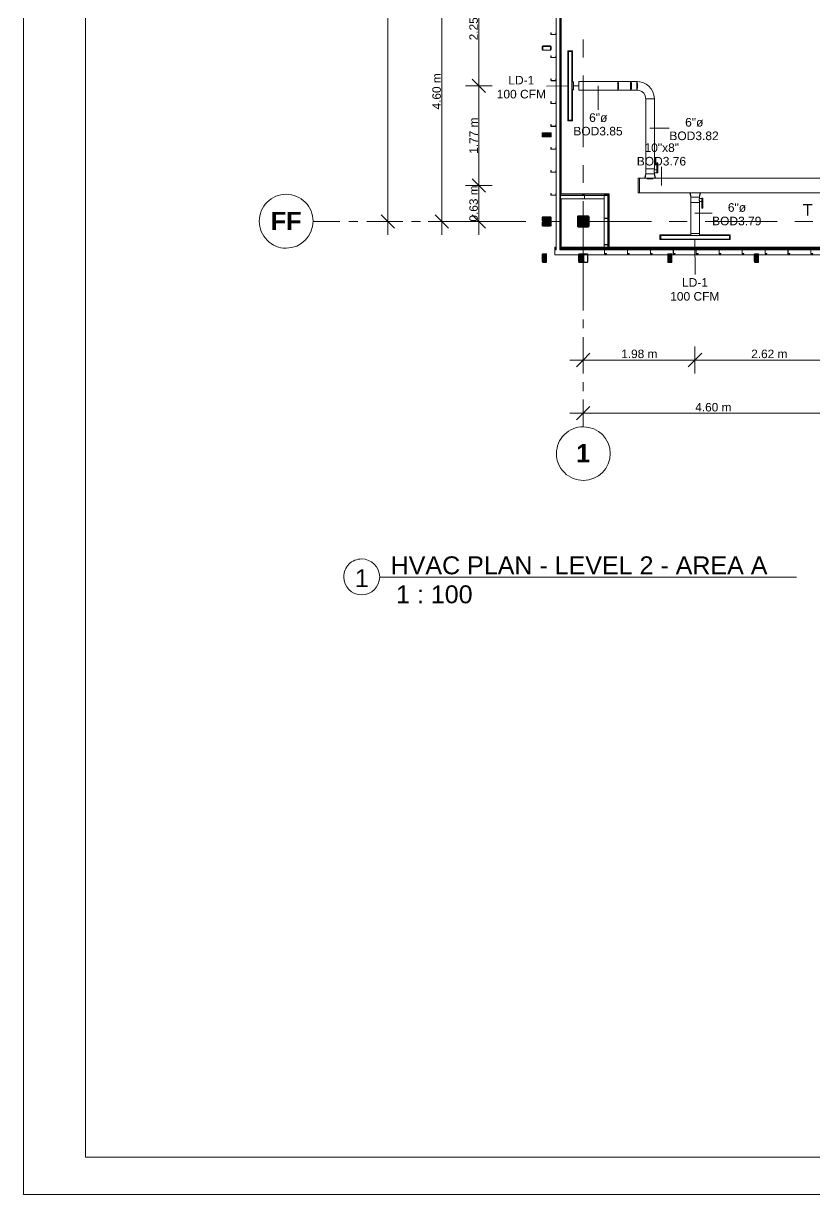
# Model space of a CAD drawing. Header units: metres. Extents: x -2 to 207, y -8 to 52.
# Drawn here: x -2.09 to 11.91, y -7.84 to 12.88 of the extents above; entities that cross this region are included whole.
import ezdxf

# ---------------------------------------------------------------- set-up
doc = ezdxf.new("R2010")
doc.units = ezdxf.units.M
for name, color, linetype, lineweight in [('HVAC - Ductos', 5, 'Continuous', 0), ('PDF_Text', 7, 'Continuous', 0), ('pie de plano', 7, 'Continuous', 0)]:
    doc.layers.add(name, color=color, linetype=linetype, lineweight=lineweight)
doc.layers.add('PDF_Geometry', color=7, linetype='Continuous', lineweight=0, true_color=0xaaaaaa)
doc.layers.add('PDF_Solid Fills', color=7, linetype='Continuous', lineweight=0, true_color=0xffffff)
doc.styles.add('PDF Helvetica', font='')
doc.styles.add('PDF Helvetica Bold', font='')
doc.styles.get('PDF Helvetica').set_extended_font_data('Helvetica')
doc.styles.get('PDF Helvetica Bold').set_extended_font_data('Helvetica', bold=True)

msp = doc.modelspace()

# ---------------------------------------------------------------- hatches: boundary and pattern name
at = {"layer": 'PDF_Solid Fills', "lineweight": 0, "transparency": 33554559}
h = msp.add_hatch(color=256, dxfattribs=at)
h.paths.add_polyline_path([(7.403, 34.429), (7.417, 34.429), (7.417, 46.717), (7.403, 46.717)])
h.paths.add_polyline_path([(7.403, 22.736), (7.417, 22.736), (7.417, 32.898), (7.403, 32.898)])
h.paths.add_polyline_path([(7.403, 21.233), (7.417, 21.233), (7.417, 22.722), (7.403, 22.722)])
h.paths.add_polyline_path([(7.417, 21.215), (7.403, 21.215), (7.403, 8.922), (7.417, 8.922)])
h.paths.add_polyline_path([(7.403, 32.912), (7.417, 32.912), (7.417, 34.41), (7.403, 34.41)])
h = msp.add_hatch(color=256, dxfattribs=at)
h.paths.add_polyline_path([(7.106, 12.409), (7.234, 12.405), (7.234, 12.409)])
h.paths.add_polyline_path([(7.092, 12.418), (7.096, 12.418), (7.096, 12.409), (7.106, 12.414), (7.101, 12.414), (7.101, 12.473), (7.238, 12.473), (7.234, 12.414), (7.243, 12.409), (7.243, 12.414), (7.248, 12.477), (7.248, 12.478), (7.243, 12.482), (7.096, 12.482), (7.092, 12.473)])
for points in [[(7.092, 10.883), (7.096, 10.883), (7.096, 10.874), (7.243, 10.879), (7.248, 10.942), (7.248, 10.943), (7.243, 10.948), (7.096, 10.948), (7.092, 10.943)], [(7.096, 9.458), (7.092, 9.454), (7.092, 9.394), (7.096, 9.394), (7.096, 9.385), (7.097, 9.385), (7.243, 9.39), (7.248, 9.457), (7.248, 9.458)], [(7.106, 9.298), (7.233, 9.294), (7.234, 9.294), (7.234, 9.298), (7.243, 9.303), (7.248, 9.366), (7.248, 9.367), (7.243, 9.371), (7.096, 9.371), (7.092, 9.362), (7.092, 9.307), (7.096, 9.307), (7.096, 9.298)], [(7.72, 9.472), (7.715, 9.458), (7.715, 9.298), (7.72, 9.298), (7.72, 9.289), (7.724, 9.289), (7.729, 9.284), (7.738, 9.28), (7.892, 9.275), (7.894, 9.275), (7.894, 9.28), (7.907, 9.284), (7.917, 9.294), (7.921, 9.463), (7.917, 9.463), (7.917, 9.472), (7.912, 9.477), (7.724, 9.477)], [(7.165, 8.661), (7.17, 8.803), (7.17, 8.803), (7.096, 8.803), (7.092, 8.799), (7.092, 8.666), (7.096, 8.666), (7.096, 8.657), (7.106, 8.657), (7.156, 8.652), (7.156, 8.657)], [(7.807, 8.661), (7.811, 8.803), (7.811, 8.803), (7.738, 8.803), (7.733, 8.799), (7.733, 8.666), (7.738, 8.666), (7.738, 8.657), (7.747, 8.657), (7.802, 8.652), (7.802, 8.657)], [(7.889, 8.657), (7.898, 8.657), (7.898, 8.803), (7.829, 8.803), (7.825, 8.799), (7.825, 8.666), (7.829, 8.67), (7.834, 8.799), (7.894, 8.799), (7.894, 8.661), (7.834, 8.666), (7.829, 8.666), (7.829, 8.657), (7.834, 8.657), (7.889, 8.652)], [(9.387, 8.657), (9.387, 8.803), (9.314, 8.803), (9.314, 8.657), (9.323, 8.657), (9.378, 8.652), (9.378, 8.657)], [(10.918, 8.661), (10.922, 8.803), (10.922, 8.803), (10.849, 8.803), (10.844, 8.799), (10.844, 8.666), (10.849, 8.666), (10.849, 8.657), (10.858, 8.657), (10.908, 8.652), (10.908, 8.657)]]:
    msp.add_hatch(color=256, dxfattribs=at).paths.add_polyline_path(points)
h = msp.add_hatch(color=256, dxfattribs=at)
h.paths.add_polyline_path([(7.339, 8.909), (7.339, 8.922), (7.316, 8.922), (7.316, 8.909)])
h.paths.add_polyline_path([(7.403, 8.922), (7.403, 8.909), (12.324, 8.909), (12.324, 8.922)])
h = msp.add_hatch(color=256, dxfattribs=at)
h.paths.add_polyline_path([(7.339, 8.89), (7.339, 8.909), (7.316, 8.909), (7.316, 8.89)])
h.paths.add_polyline_path([(7.403, 8.909), (7.403, 8.89), (12.324, 8.89), (12.324, 8.909)])
h = msp.add_hatch(color=256, dxfattribs=at)
h.paths.add_polyline_path([(7.339, 8.877), (7.339, 8.89), (7.316, 8.89), (7.316, 8.877)])
h.paths.add_polyline_path([(12.255, 8.877), (12.324, 8.877), (12.324, 8.89), (12.255, 8.89)])
h.paths.add_polyline_path([(12.251, 8.877), (12.251, 8.89), (11.444, 8.89), (11.444, 8.877)])
h.paths.add_polyline_path([(11.44, 8.877), (11.44, 8.89), (9.415, 8.89), (9.415, 8.877)])
h.paths.add_polyline_path([(9.41, 8.877), (9.41, 8.89), (7.403, 8.89), (7.403, 8.877)])

# ---------------------------------------------------------------- linework, layer by layer
at = {"lineweight": 0}
msp.add_lwpolyline([(3.895, 2.768, 0.407137), (4.216, 3.089, 0.41011), (3.895, 3.405, 0.418466), (3.579, 3.089)], format="xyb", dxfattribs=at)
msp.add_lwpolyline([(4.212, 3.084), (11.593, 3.084)], dxfattribs=at)
msp.add_open_spline([(3.895, 2.768), (3.721, 2.768), (3.579, 2.915), (3.579, 3.089)], degree=3, dxfattribs=at)
at = {"layer": 'HVAC - Ductos', "color": 252, "lineweight": 0, "true_color": 0x939598}
for points in [[(4.361, 9.138), (4.361, 46.401)], [(5.314, 9.138), (5.314, 13.976), (5.314, 23.172), (5.314, 32.372), (5.314, 41.567), (5.314, 46.401)], [(5.969, 9.138), (5.969, 10.013), (5.969, 11.777), (5.969, 14.026), (5.969, 15.46), (5.969, 17.275), (5.731, 17.275)], [(5.85, 11.896), (5.969, 11.777), (6.088, 11.658)], [(6.208, 11.777), (5.969, 11.777), (5.731, 11.777)], [(6.208, 10.013), (5.969, 10.013), (5.731, 10.013)], [(5.85, 10.132), (5.969, 10.013), (6.088, 9.894)], [(4.123, 9.376), (4.361, 9.376), (4.599, 9.376)], [(4.242, 9.495), (4.361, 9.376), (4.48, 9.257)], [(5.076, 9.376), (5.314, 9.376), (5.552, 9.376)], [(5.195, 9.495), (5.314, 9.376), (5.433, 9.257)], [(5.731, 9.376), (5.969, 9.376), (6.208, 9.376)], [(5.85, 9.495), (5.969, 9.376), (6.088, 9.257)], [(7.816, 7.163), (7.816, 6.925), (7.816, 6.687)], [(9.795, 7.163), (9.795, 6.925), (9.795, 6.687)], [(7.582, 6.925), (9.795, 6.925), (12.416, 6.925), (13.685, 6.925), (15.957, 6.925), (18.152, 6.925), (20.338, 6.925), (22.931, 6.925), (25.13, 6.925), (27.283, 6.925), (29.414, 6.925), (32.053, 6.925), (34.261, 6.925), (36.497, 6.925), (38.751, 6.925), (40.818, 6.925), (43.058, 6.925), (45.647, 6.925), (47.809, 6.925), (50.393, 6.925), (52.638, 6.925), (54.833, 6.925), (57.234, 6.925), (58.636, 6.925)], [(7.935, 7.044), (7.816, 6.925), (7.697, 6.806)], [(9.914, 7.044), (9.795, 6.925), (9.676, 6.806)], [(7.816, 6.224), (7.816, 5.986), (7.816, 5.747)], [(7.935, 6.105), (7.816, 5.986), (7.697, 5.866)], [(7.582, 5.986), (12.416, 5.986), (21.611, 5.986), (30.811, 5.986), (40.007, 5.986), (49.202, 5.986), (58.636, 5.986)]]:
    msp.add_lwpolyline(points, dxfattribs=at)
at = {"layer": 'HVAC - Ductos', "lineweight": 0}
for points in [[(7.545, 12.395), (7.545, 12.382), (7.628, 12.382), (7.628, 12.395)], [(7.614, 12.382), (7.614, 11.172), (7.555, 11.172), (7.555, 12.382), (7.614, 12.382), (7.619, 12.382), (7.619, 11.172), (7.614, 11.172)], [(7.646, 11.777), (7.646, 11.795), (7.646, 11.813), (7.646, 11.827), (7.646, 11.841), (7.646, 11.85), (7.646, 11.841), (7.646, 11.827), (7.646, 11.813), (7.646, 11.795), (7.646, 11.777), (7.646, 11.758), (7.646, 11.74), (7.646, 11.722), (7.646, 11.713), (7.646, 11.703), (7.646, 11.713), (7.646, 11.722), (7.646, 11.74), (7.646, 11.758)], [(7.738, 11.855), (7.738, 11.85), (7.738, 11.841), (7.738, 11.832), (7.738, 11.813), (7.738, 11.795), (7.738, 11.777), (7.738, 11.758), (7.738, 11.74), (7.738, 11.722), (7.738, 11.713), (7.738, 11.703), (7.738, 11.699), (7.742, 11.703), (7.742, 11.713), (7.742, 11.722), (7.742, 11.74), (7.742, 11.758), (7.742, 11.777), (7.742, 11.795), (7.742, 11.813), (7.742, 11.832), (7.742, 11.841), (7.742, 11.85)], [(8.434, 11.855), (8.434, 11.85), (8.434, 11.841), (8.434, 11.832), (8.434, 11.813), (8.434, 11.795), (8.434, 11.777), (8.434, 11.758), (8.434, 11.74), (8.434, 11.722), (8.434, 11.713), (8.434, 11.703), (8.434, 11.699), (8.659, 11.699), (8.659, 11.703), (8.659, 11.713), (8.659, 11.722), (8.659, 11.74), (8.659, 11.758), (8.659, 11.777), (8.659, 11.795), (8.659, 11.813), (8.659, 11.832), (8.659, 11.841), (8.659, 11.85), (8.659, 11.855), (8.434, 11.855), (8.434, 11.85), (8.434, 11.841), (8.434, 11.85)], [(8.434, 11.713), (8.434, 11.703), (8.434, 11.699), (8.434, 11.703), (8.434, 11.713), (8.439, 11.722), (8.439, 11.74), (8.439, 11.758), (8.439, 11.777), (8.439, 11.795), (8.439, 11.813), (8.439, 11.832), (8.434, 11.841), (8.434, 11.85), (8.434, 11.855), (8.434, 11.85), (8.434, 11.841), (8.439, 11.832), (8.439, 11.813), (8.439, 11.795), (8.439, 11.777), (8.439, 11.758), (8.439, 11.74), (8.439, 11.722), (8.434, 11.713), (8.434, 11.703), (8.434, 11.699), (8.434, 11.703)], [(8.659, 11.855), (8.659, 11.85), (8.659, 11.841), (8.659, 11.832), (8.659, 11.813), (8.659, 11.795), (8.659, 11.777), (8.659, 11.758), (8.659, 11.74), (8.659, 11.722), (8.659, 11.713), (8.659, 11.703), (8.659, 11.699), (8.663, 11.699), (8.769, 11.699), (8.773, 11.703), (8.773, 11.713), (8.773, 11.722), (8.778, 11.74), (8.778, 11.758), (8.778, 11.777), (8.778, 11.795), (8.778, 11.813), (8.773, 11.832), (8.773, 11.841), (8.773, 11.85), (8.769, 11.855), (8.663, 11.855)], [(8.778, 11.777), (8.778, 11.758), (8.778, 11.74), (8.773, 11.722), (8.773, 11.713), (8.773, 11.703), (8.769, 11.699), (8.815, 11.694), (8.856, 11.676), (8.888, 11.649), (8.911, 11.607), (8.92, 11.566), (8.925, 11.548), (8.925, 10.311), (8.934, 10.311), (8.943, 10.311), (8.961, 10.311), (8.979, 10.311), (8.998, 10.311), (9.021, 10.311), (9.039, 10.311), (9.053, 10.311), (9.067, 10.311), (9.071, 10.311), (9.076, 10.311), (9.076, 11.548), (9.067, 11.612), (9.048, 11.671), (9.021, 11.722), (8.979, 11.772), (8.929, 11.809), (8.874, 11.836), (8.815, 11.85), (8.769, 11.855), (8.773, 11.85), (8.773, 11.841), (8.773, 11.832), (8.778, 11.813), (8.778, 11.795)], [(7.545, 11.158), (7.628, 11.158), (7.628, 11.172), (7.545, 11.172)], [(9.121, 10.416), (9.14, 10.416), (9.14, 10.237), (9.121, 10.237)], [(9.076, 10.288), (9.076, 10.311), (9.071, 10.311), (9.067, 10.311), (9.053, 10.311), (9.039, 10.311), (9.021, 10.311), (8.998, 10.311), (8.979, 10.311), (8.961, 10.311), (8.943, 10.311), (8.934, 10.311), (8.925, 10.311), (8.925, 10.219), (8.929, 10.219), (8.934, 10.219), (8.943, 10.219), (8.961, 10.219), (8.979, 10.219), (8.998, 10.219), (9.021, 10.219), (9.039, 10.219), (9.053, 10.219), (9.067, 10.219), (9.071, 10.219), (9.076, 10.219), (9.076, 10.237), (9.121, 10.237), (9.121, 10.242), (9.121, 10.247), (9.121, 10.251), (9.121, 10.256), (9.121, 10.265), (9.121, 10.269), (9.121, 10.279), (9.121, 10.283), (9.121, 10.288)], [(8.975, 10.219), (8.97, 10.219), (8.966, 10.219), (8.97, 10.219)], [(9.03, 10.219), (9.025, 10.219)], [(8.787, 9.885), (8.787, 10.141), (8.815, 10.141), (8.815, 9.885)], [(9.768, 9.807), (9.772, 9.807)], [(9.823, 9.807), (9.827, 9.807)], [(9.836, 9.807), (9.85, 9.807)], [(9.919, 9.788), (9.937, 9.788), (9.937, 9.61), (9.919, 9.61)], [(9.176, 9.055), (9.19, 9.055), (9.19, 9.138), (9.176, 9.138)], [(9.19, 9.129), (10.404, 9.129), (9.19, 9.129), (10.404, 9.129), (10.404, 9.064), (9.19, 9.064)], [(9.722, 9.129), (9.726, 9.129), (9.731, 9.129), (9.745, 9.129), (9.758, 9.129), (9.777, 9.129), (9.795, 9.129), (9.818, 9.129), (9.836, 9.129), (9.85, 9.129), (9.864, 9.129), (9.868, 9.129), (9.873, 9.129), (9.873, 9.161), (9.864, 9.161), (9.85, 9.161), (9.836, 9.161), (9.818, 9.161), (9.795, 9.161), (9.777, 9.161), (9.758, 9.161), (9.745, 9.161), (9.731, 9.161), (9.722, 9.161)], [(10.418, 9.055), (10.418, 9.138), (10.404, 9.138), (10.404, 9.055)]]:
    msp.add_lwpolyline(points, close=True, dxfattribs=at)
for points in [[(7.573, 12.382), (7.568, 12.382), (7.564, 12.382), (7.545, 12.382), (7.55, 12.382), (7.55, 11.172), (7.545, 11.172), (7.564, 11.172), (7.568, 11.172), (7.573, 11.172)], [(7.545, 12.382), (7.545, 11.172)], [(7.559, 12.382), (7.564, 12.382), (7.568, 12.382)], [(7.596, 12.382), (7.605, 12.382), (7.623, 12.382), (7.628, 12.382), (7.628, 11.85)], [(7.6, 12.382), (7.605, 12.382), (7.61, 12.382)], [(7.623, 11.85), (7.623, 12.382)], [(7.646, 11.85), (7.619, 11.85), (7.619, 11.841), (7.619, 11.827), (7.619, 11.813), (7.619, 11.795), (7.619, 11.777), (7.619, 11.758), (7.619, 11.74), (7.619, 11.722), (7.619, 11.713), (7.619, 11.703), (7.646, 11.703)], [(7.738, 11.699), (8.434, 11.699), (8.434, 11.703), (8.434, 11.713), (8.434, 11.722), (8.434, 11.74), (8.434, 11.758), (8.434, 11.777), (8.434, 11.795), (8.434, 11.813), (8.434, 11.832), (8.434, 11.841), (8.434, 11.85), (8.434, 11.855), (7.738, 11.855)], [(8.434, 11.855), (8.43, 11.85), (8.43, 11.841), (8.43, 11.832), (8.43, 11.813), (8.43, 11.795), (8.43, 11.777), (8.43, 11.758), (8.43, 11.74), (8.43, 11.722), (8.43, 11.713), (8.43, 11.703), (8.434, 11.699)], [(8.434, 11.841), (8.434, 11.832), (8.434, 11.813), (8.434, 11.795), (8.434, 11.777), (8.434, 11.758), (8.434, 11.74), (8.434, 11.722), (8.434, 11.713)], [(8.659, 11.855), (8.659, 11.85), (8.654, 11.841), (8.654, 11.832), (8.654, 11.813), (8.654, 11.795), (8.654, 11.777), (8.654, 11.758), (8.654, 11.74), (8.654, 11.722), (8.654, 11.713), (8.659, 11.703), (8.659, 11.699)], [(8.663, 11.855), (8.663, 11.85), (8.663, 11.841), (8.659, 11.832), (8.659, 11.813), (8.659, 11.795), (8.659, 11.777)], [(8.769, 11.855), (8.769, 11.85), (8.769, 11.841), (8.769, 11.832), (8.764, 11.813), (8.764, 11.795), (8.764, 11.777), (8.764, 11.758), (8.764, 11.74), (8.769, 11.722), (8.769, 11.713), (8.769, 11.703), (8.769, 11.699)], [(7.545, 11.777), (7.17, 11.772)], [(7.628, 11.703), (7.628, 11.172), (7.623, 11.172), (7.605, 11.172), (7.596, 11.172)], [(7.623, 11.172), (7.623, 11.703)], [(7.738, 11.777), (7.71, 11.777), (7.678, 11.777), (7.646, 11.777)], [(8.081, 11.777), (8.081, 11.351)], [(8.659, 11.772), (8.659, 11.758), (8.659, 11.74), (8.659, 11.722), (8.663, 11.713), (8.663, 11.703), (8.663, 11.699)], [(8.993, 11.548), (8.998, 11.548), (9.002, 11.548), (8.984, 11.548), (8.966, 11.548), (8.947, 11.548), (8.934, 11.548), (8.929, 11.548), (8.925, 11.548)], [(8.929, 11.548), (8.934, 11.548)], [(8.943, 11.548), (8.947, 11.548)], [(8.957, 11.548), (8.961, 11.548)], [(8.97, 11.548), (8.979, 11.548), (8.984, 11.548)], [(9.076, 11.548), (9.067, 11.548), (9.057, 11.548), (9.044, 11.548), (9.025, 11.548), (9.002, 11.548)], [(9.012, 11.548), (9.021, 11.548)], [(9.03, 11.548), (9.039, 11.548)], [(9.048, 11.548), (9.053, 11.548)], [(9.062, 11.548), (9.067, 11.548)], [(7.568, 11.172), (7.564, 11.172), (7.559, 11.172)], [(7.61, 11.172), (7.605, 11.172), (7.6, 11.172)], [(8.998, 11.03), (9.341, 11.03)], [(8.938, 10.141), (8.947, 10.141), (8.815, 10.141), (8.815, 9.885), (12.237, 9.885), (12.237, 10.141), (12.429, 10.164), (14.363, 10.164), (14.514, 10.315), (14.514, 9.862), (14.363, 9.862), (14.363, 10.164), (14.363, 9.862), (12.429, 9.862), (12.429, 10.164), (12.429, 9.862), (12.237, 9.885), (12.237, 10.141), (9.053, 10.141), (9.062, 10.141)], [(8.911, 10.141), (8.925, 10.219), (8.902, 10.141), (8.906, 10.141), (8.911, 10.141), (8.915, 10.141), (8.925, 10.141)], [(8.906, 10.141), (8.902, 10.141), (8.925, 10.219), (8.929, 10.219), (8.925, 10.219)], [(9.076, 10.237), (9.076, 10.242), (9.071, 10.242), (9.071, 10.251), (9.071, 10.26), (9.071, 10.269), (9.071, 10.279), (9.071, 10.283), (9.076, 10.288)], [(9.094, 10.141), (9.076, 10.219), (9.094, 10.141)], [(9.085, 10.141), (9.076, 10.219)], [(9.204, 10.013), (9.204, 10.343)], [(8.92, 10.141), (8.915, 10.141)], [(8.929, 10.141), (8.943, 10.141), (8.966, 10.141), (8.989, 10.141), (9.012, 10.141), (9.034, 10.141), (9.053, 10.141), (9.071, 10.141), (9.085, 10.141), (9.089, 10.141), (9.094, 10.141), (9.089, 10.141)], [(9.053, 10.132), (9.034, 10.132), (9.012, 10.132), (8.989, 10.132), (8.966, 10.132), (8.943, 10.132)], [(8.984, 10.141), (8.957, 10.141), (8.952, 10.141)], [(9.021, 10.141), (9.016, 10.141)], [(9.048, 10.141), (9.044, 10.141)], [(9.722, 9.885), (9.713, 9.885), (9.708, 9.885), (9.703, 9.885), (9.722, 9.807), (9.703, 9.885)], [(9.722, 9.807), (9.726, 9.807), (9.722, 9.807), (9.713, 9.885)], [(9.882, 9.885), (9.873, 9.807), (9.868, 9.807), (9.864, 9.807), (9.85, 9.807), (9.836, 9.807), (9.818, 9.807), (9.795, 9.807), (9.777, 9.807), (9.758, 9.807), (9.745, 9.807), (9.731, 9.807), (9.726, 9.807), (9.722, 9.807), (9.722, 9.715), (9.722, 9.161), (9.726, 9.161), (9.731, 9.161), (9.745, 9.161), (9.758, 9.161), (9.777, 9.161), (9.795, 9.161), (9.818, 9.161), (9.836, 9.161), (9.85, 9.161), (9.864, 9.161), (9.868, 9.161), (9.873, 9.161), (9.873, 9.715), (9.864, 9.715), (9.85, 9.715), (9.836, 9.715), (9.818, 9.715), (9.795, 9.715), (9.777, 9.715), (9.758, 9.715), (9.745, 9.715), (9.731, 9.715), (9.722, 9.715), (9.731, 9.715), (9.745, 9.715), (9.758, 9.715), (9.777, 9.715), (9.795, 9.715), (9.818, 9.715), (9.836, 9.715), (9.85, 9.715), (9.864, 9.715), (9.873, 9.715), (9.873, 9.733), (9.919, 9.733)], [(9.745, 9.885), (9.726, 9.885)], [(9.868, 9.885), (9.85, 9.885), (9.845, 9.885), (9.841, 9.885), (9.832, 9.885), (9.818, 9.885), (9.813, 9.885), (9.809, 9.885), (9.786, 9.885), (9.781, 9.885), (9.777, 9.885), (9.763, 9.885), (9.754, 9.885), (9.749, 9.885)], [(9.873, 9.733), (9.873, 9.738), (9.873, 9.743), (9.868, 9.747), (9.868, 9.756), (9.868, 9.765), (9.868, 9.775), (9.873, 9.779), (9.873, 9.784)], [(9.891, 9.885), (9.887, 9.885), (9.882, 9.885), (9.873, 9.885)], [(9.891, 9.885), (9.873, 9.807), (9.891, 9.885)], [(9.919, 9.738), (9.919, 9.743), (9.919, 9.747), (9.919, 9.756), (9.919, 9.761), (9.919, 9.765), (9.919, 9.775), (9.919, 9.779), (9.919, 9.784), (9.873, 9.784), (9.873, 9.807)], [(9.795, 9.523), (10.097, 9.523)], [(9.19, 9.11), (9.19, 9.115), (9.19, 9.119), (9.19, 9.138), (9.19, 9.133), (9.722, 9.133)], [(9.722, 9.138), (9.19, 9.138)], [(9.19, 9.115), (9.19, 9.119), (9.19, 9.124)], [(10.404, 9.11), (10.404, 9.115), (10.404, 9.119), (10.404, 9.138), (10.404, 9.133), (9.873, 9.133)], [(10.404, 9.138), (9.873, 9.138)], [(10.404, 9.124), (10.404, 9.119), (10.404, 9.115)], [(10.404, 9.074), (10.404, 9.078), (10.404, 9.083), (10.404, 9.078), (10.404, 9.06), (10.404, 9.055), (9.19, 9.055), (9.19, 9.06), (9.19, 9.078), (9.19, 9.083), (9.19, 9.078), (9.19, 9.074)], [(9.19, 9.06), (10.404, 9.06)], [(9.795, 9.055), (9.8, 8.437)]]:
    msp.add_lwpolyline(points, dxfattribs=at)
msp.add_lwpolyline([(8.663, 11.699, 0.117786), (8.663, 11.855, -0.117786)], format="xyb", close=True, dxfattribs=at)
at = {"layer": 'PDF_Geometry', "lineweight": 0}
for points in [[(7.339, 46.717), (7.339, 8.922), (7.316, 8.922), (7.316, 8.785), (12.324, 8.785), (12.324, 8.922), (7.417, 8.922), (7.417, 21.215)], [(9.41, 8.877), (9.007, 8.877), (8.599, 8.877), (8.196, 8.877), (7.403, 8.877), (7.403, 8.89), (7.403, 8.909), (7.403, 8.922), (7.403, 21.215), (7.403, 21.22), (7.403, 21.233), (7.403, 22.722), (7.403, 22.736), (7.403, 32.898), (7.403, 32.912), (7.403, 34.41), (7.403, 34.429), (7.403, 46.717)], [(7.403, 8.922), (7.417, 8.922), (7.417, 21.215)], [(7.417, 10.013), (7.417, 13.875), (7.417, 9.857), (7.417, 13.875)], [(7.422, 9.857), (8.269, 9.857), (8.274, 9.862), (8.274, 9.866), (8.279, 9.866), (7.426, 9.866), (8.279, 9.866), (8.279, 8.922), (8.279, 9.866), (8.279, 8.922), (8.279, 9.866), (7.426, 9.866), (8.279, 9.866), (8.274, 9.866), (8.274, 9.862), (8.269, 9.857), (7.422, 9.857), (7.422, 13.875)], [(7.096, 12.409), (7.092, 12.418), (7.092, 12.469), (7.096, 12.473)], [(7.101, 12.478), (7.106, 12.482), (7.234, 12.482), (7.238, 12.478)], [(7.101, 12.469), (7.101, 12.418)], [(7.234, 12.473), (7.106, 12.473)], [(7.238, 12.409), (7.243, 12.409), (7.248, 12.418), (7.248, 12.469), (7.243, 12.473)], [(7.238, 12.418), (7.238, 12.469)], [(7.816, 12.597), (7.816, 12.276)], [(7.238, 12.405), (7.234, 12.405), (7.106, 12.405), (7.101, 12.405)], [(7.106, 12.409), (7.234, 12.409)], [(7.816, 11.96), (7.816, 10.691)], [(7.096, 10.879), (7.092, 10.883), (7.092, 10.938), (7.096, 10.943)], [(7.101, 10.948), (7.106, 10.948), (7.234, 10.948), (7.238, 10.948)], [(7.101, 10.943), (7.101, 10.938), (7.101, 10.883), (7.101, 10.879)], [(7.238, 10.874), (7.234, 10.874), (7.106, 10.874), (7.101, 10.874)], [(7.234, 10.943), (7.106, 10.943)], [(7.106, 10.879), (7.234, 10.879)], [(7.211, 10.874), (7.22, 10.879)], [(7.238, 10.879), (7.238, 10.883), (7.238, 10.938), (7.238, 10.943)], [(7.238, 10.897), (7.248, 10.906)], [(7.243, 10.943), (7.248, 10.938), (7.248, 10.883), (7.243, 10.879)], [(7.816, 10.375), (7.816, 10.059)], [(7.417, 9.775), (8.187, 9.775), (8.187, 9.839), (7.417, 9.839), (8.251, 9.839), (8.251, 9.857), (7.417, 9.857), (8.269, 9.857), (8.274, 9.862), (8.274, 9.866), (8.279, 9.866), (8.274, 9.866), (8.274, 9.862), (8.269, 9.857), (8.269, 8.922), (8.269, 9.857), (8.269, 8.922)], [(8.269, 9.857), (7.417, 9.857), (8.269, 9.857)], [(8.187, 8.922), (8.269, 8.922), (8.269, 9.857), (8.269, 8.922), (8.269, 9.857), (8.265, 9.857), (8.265, 8.922), (8.251, 8.922), (8.251, 9.839), (8.187, 9.839), (8.187, 9.775), (8.187, 8.922), (8.187, 9.775), (7.417, 9.775), (7.417, 9.857), (8.187, 9.857), (8.269, 9.857), (7.417, 9.857)], [(8.269, 9.857), (7.417, 9.857), (8.269, 9.857)], [(8.265, 9.857), (7.417, 9.857), (8.265, 9.857)], [(7.417, 9.688), (7.417, 8.922), (7.417, 9.775), (7.417, 8.922)], [(7.426, 8.922), (7.426, 9.775), (7.426, 8.922), (7.422, 8.922), (7.422, 9.775)], [(8.265, 8.922), (8.265, 9.857), (8.251, 9.857), (8.251, 8.922)], [(8.269, 8.922), (8.269, 9.857), (8.269, 8.922)], [(8.269, 8.922), (8.269, 9.857), (8.269, 8.922)], [(7.816, 9.738), (7.816, 8.281)], [(3.509, 9.376), (3.032, 9.376)], [(3.83, 9.376), (3.669, 9.376)], [(6.803, 9.376), (5.575, 9.376)], [(7.096, 9.39), (7.092, 9.394), (7.092, 9.449), (7.096, 9.454)], [(7.096, 9.303), (7.092, 9.307), (7.092, 9.358), (7.096, 9.367)], [(7.101, 9.458), (7.106, 9.458), (7.234, 9.458), (7.238, 9.458)], [(7.101, 9.454), (7.101, 9.449), (7.101, 9.394), (7.101, 9.39)], [(7.101, 9.385), (7.106, 9.385), (7.234, 9.385), (7.238, 9.385), (7.234, 9.385)], [(7.101, 9.371), (7.106, 9.371), (7.234, 9.371), (7.238, 9.371)], [(7.101, 9.358), (7.101, 9.307)], [(7.234, 9.454), (7.106, 9.454)], [(7.106, 9.39), (7.234, 9.39)], [(7.234, 9.367), (7.106, 9.367)], [(7.435, 9.376), (7.119, 9.376)], [(7.216, 9.367), (7.22, 9.371)], [(7.238, 9.39), (7.238, 9.394), (7.238, 9.449), (7.238, 9.454)], [(7.238, 9.307), (7.238, 9.358)], [(7.243, 9.454), (7.248, 9.449), (7.248, 9.394)], [(7.243, 9.394), (7.248, 9.394), (7.243, 9.39)], [(7.243, 9.367), (7.248, 9.358), (7.248, 9.307), (7.243, 9.303)], [(7.715, 9.367), (7.729, 9.376)], [(7.729, 9.298), (7.729, 9.454)], [(7.738, 9.468), (7.894, 9.468)], [(9.025, 9.376), (7.756, 9.376)], [(7.82, 9.468), (7.829, 9.477)], [(7.907, 9.454), (7.907, 9.298)], [(7.907, 9.436), (7.921, 9.445)], [(9.658, 9.376), (9.341, 9.376)], [(11.247, 9.376), (9.978, 9.376)], [(11.88, 9.376), (11.564, 9.376)], [(7.238, 9.298), (7.234, 9.294), (7.106, 9.294), (7.101, 9.298)], [(7.106, 9.303), (7.234, 9.303)], [(7.142, 9.294), (7.151, 9.303)], [(7.894, 9.289), (7.738, 9.289)], [(7.752, 9.275), (7.761, 9.289)], [(7.316, 8.877), (7.339, 8.877), (7.339, 8.89), (7.339, 8.909), (7.339, 8.922)], [(7.096, 8.657), (7.092, 8.666), (7.092, 8.794), (7.096, 8.799)], [(7.092, 8.739), (7.101, 8.748)], [(7.101, 8.803), (7.106, 8.803), (7.156, 8.803)], [(7.101, 8.799), (7.101, 8.794), (7.101, 8.666)], [(7.156, 8.799), (7.106, 8.799)], [(7.151, 8.799), (7.156, 8.803), (7.165, 8.803)], [(7.161, 8.794), (7.161, 8.799)], [(7.165, 8.666), (7.165, 8.794)], [(7.17, 8.799), (7.17, 8.794), (7.17, 8.666), (7.17, 8.657)], [(7.316, 8.909), (7.339, 8.909)], [(7.316, 8.89), (7.339, 8.89)], [(7.403, 8.909), (12.324, 8.909)], [(7.403, 8.89), (8.196, 8.89), (8.599, 8.89), (9.007, 8.89), (9.41, 8.89)], [(7.738, 8.657), (7.733, 8.666), (7.733, 8.785)], [(7.733, 8.757), (7.742, 8.767)], [(7.742, 8.785), (7.742, 8.666)], [(7.775, 8.799), (7.784, 8.803)], [(7.807, 8.666), (7.807, 8.785)], [(7.811, 8.785), (7.811, 8.666), (7.811, 8.657)], [(7.825, 8.657), (7.825, 8.666), (7.825, 8.785)], [(7.829, 8.785), (7.829, 8.666)], [(7.894, 8.666), (7.894, 8.785)], [(7.898, 8.785), (7.898, 8.666), (7.898, 8.657)], [(9.314, 8.657), (9.314, 8.666), (9.314, 8.785)], [(9.319, 8.785), (9.319, 8.666)], [(9.383, 8.666), (9.383, 8.785)], [(9.387, 8.785), (9.387, 8.666), (9.387, 8.657)], [(9.415, 8.89), (9.818, 8.89), (10.226, 8.89), (10.629, 8.89), (11.037, 8.89), (11.44, 8.89)], [(9.415, 8.877), (9.818, 8.877), (10.226, 8.877), (10.629, 8.877), (11.037, 8.877), (11.44, 8.877)], [(10.849, 8.657), (10.844, 8.666), (10.844, 8.785)], [(10.853, 8.785), (10.853, 8.666)], [(10.918, 8.666), (10.918, 8.785)], [(10.922, 8.785), (10.922, 8.666), (10.922, 8.657)], [(11.444, 8.89), (11.848, 8.89), (12.255, 8.89), (12.324, 8.89)], [(11.444, 8.877), (11.848, 8.877), (12.255, 8.877), (12.324, 8.877)], [(7.165, 8.652), (7.156, 8.652), (7.106, 8.652), (7.101, 8.652)], [(7.106, 8.657), (7.156, 8.657)], [(7.129, 8.652), (7.133, 8.657)], [(7.165, 8.689), (7.17, 8.698)], [(7.807, 8.652), (7.802, 8.652), (7.747, 8.652), (7.742, 8.652)], [(7.747, 8.657), (7.802, 8.657)], [(7.802, 8.661), (7.807, 8.661)], [(7.829, 8.661), (7.834, 8.661)], [(7.894, 8.652), (7.889, 8.652), (7.834, 8.652), (7.829, 8.652)], [(7.834, 8.657), (7.889, 8.657)], [(9.319, 8.661), (9.323, 8.661)], [(9.383, 8.652), (9.378, 8.652), (9.323, 8.652), (9.319, 8.652)], [(9.323, 8.657), (9.378, 8.657)], [(9.378, 8.661), (9.383, 8.661)], [(10.918, 8.652), (10.908, 8.652), (10.858, 8.652), (10.853, 8.652)], [(10.858, 8.657), (10.908, 8.657)], [(7.816, 8.281), (7.816, 7.804)], [(7.816, 7.644), (7.816, 7.488)]]:
    msp.add_lwpolyline(points, dxfattribs=at)
for points in [[(7.426, 13.875), (7.426, 9.866)], [(7.243, 12.716), (7.243, 12.684), (7.248, 12.684), (7.335, 12.684), (7.335, 12.716), (7.33, 12.716), (7.33, 12.711), (7.335, 12.711), (7.335, 12.684), (7.248, 12.684), (7.248, 12.711), (7.252, 12.711), (7.252, 12.716)], [(7.092, 12.418), (7.096, 12.409), (7.106, 12.405), (7.234, 12.405), (7.243, 12.409), (7.248, 12.418), (7.248, 12.469), (7.243, 12.478), (7.234, 12.482), (7.106, 12.482), (7.096, 12.478), (7.092, 12.469)], [(7.101, 12.418), (7.101, 12.469), (7.101, 12.473), (7.106, 12.473), (7.234, 12.473), (7.238, 12.473), (7.238, 12.469), (7.238, 12.418), (7.238, 12.414), (7.234, 12.409), (7.106, 12.409), (7.101, 12.414)], [(7.243, 12.308), (7.243, 12.276), (7.248, 12.276), (7.335, 12.276), (7.335, 12.308), (7.33, 12.308), (7.335, 12.308), (7.335, 12.276), (7.248, 12.276), (7.248, 12.308), (7.252, 12.308)], [(7.243, 11.901), (7.243, 11.873), (7.248, 11.873), (7.248, 11.868), (7.335, 11.868), (7.335, 11.873), (7.335, 11.901), (7.33, 11.901), (7.335, 11.901), (7.335, 11.873), (7.248, 11.873), (7.248, 11.901), (7.252, 11.901)], [(7.243, 11.497), (7.243, 11.465), (7.248, 11.465), (7.335, 11.465), (7.335, 11.497), (7.33, 11.497), (7.335, 11.497), (7.335, 11.465), (7.248, 11.465), (7.248, 11.497), (7.252, 11.497)], [(7.243, 11.09), (7.243, 11.062), (7.248, 11.057), (7.335, 11.057), (7.335, 11.062), (7.335, 11.09), (7.33, 11.09), (7.335, 11.09), (7.335, 11.062), (7.248, 11.062), (7.248, 11.09), (7.252, 11.09)], [(7.092, 10.883), (7.096, 10.874), (7.106, 10.874), (7.234, 10.874), (7.243, 10.874), (7.248, 10.883), (7.248, 10.938), (7.243, 10.943), (7.234, 10.948), (7.106, 10.948), (7.096, 10.943), (7.092, 10.938)], [(7.101, 10.883), (7.101, 10.938), (7.101, 10.943), (7.106, 10.943), (7.234, 10.943), (7.238, 10.943), (7.238, 10.938), (7.238, 10.883), (7.238, 10.879), (7.234, 10.879), (7.106, 10.879), (7.101, 10.879)], [(7.243, 10.686), (7.243, 10.654), (7.248, 10.654), (7.335, 10.654), (7.335, 10.686), (7.33, 10.686), (7.33, 10.682), (7.335, 10.682), (7.335, 10.654), (7.248, 10.654), (7.248, 10.682), (7.252, 10.682), (7.252, 10.686)], [(7.243, 10.279), (7.243, 10.251), (7.248, 10.247), (7.335, 10.247), (7.335, 10.251), (7.335, 10.279), (7.33, 10.279), (7.335, 10.279), (7.335, 10.251), (7.335, 10.247), (7.248, 10.247), (7.248, 10.251), (7.248, 10.279), (7.252, 10.279)], [(7.243, 9.871), (7.243, 9.843), (7.248, 9.843), (7.335, 9.843), (7.335, 9.871), (7.33, 9.871), (7.335, 9.871), (7.335, 9.843), (7.248, 9.843), (7.248, 9.871), (7.252, 9.871)], [(7.839, 9.843), (7.839, 9.839), (7.839, 9.779), (7.807, 9.779), (7.807, 9.784), (7.811, 9.784), (7.811, 9.779), (7.839, 9.779), (7.839, 9.839), (7.811, 9.839), (7.811, 9.834), (7.807, 9.834), (7.807, 9.843)], [(8.187, 9.839), (8.187, 9.843), (8.191, 9.843), (8.251, 9.843), (8.251, 9.839), (8.251, 9.811), (8.246, 9.811), (8.251, 9.811), (8.251, 9.839), (8.191, 9.839), (8.187, 9.839), (8.187, 9.811)], [(8.191, 9.811), (8.187, 9.811)], [(7.092, 9.394), (7.096, 9.385), (7.106, 9.385), (7.234, 9.385), (7.243, 9.385), (7.248, 9.394), (7.248, 9.449), (7.243, 9.458), (7.234, 9.458), (7.106, 9.458), (7.096, 9.458), (7.092, 9.449)], [(7.106, 9.371), (7.096, 9.367), (7.092, 9.358), (7.092, 9.307), (7.096, 9.298), (7.106, 9.294), (7.234, 9.294), (7.243, 9.298), (7.248, 9.307), (7.248, 9.358), (7.243, 9.367), (7.234, 9.371)], [(7.101, 9.394), (7.101, 9.449), (7.101, 9.454), (7.106, 9.454), (7.234, 9.454), (7.238, 9.454), (7.238, 9.449), (7.238, 9.394), (7.238, 9.39), (7.234, 9.39), (7.106, 9.39), (7.101, 9.39)], [(7.101, 9.307), (7.101, 9.358), (7.101, 9.362), (7.106, 9.367), (7.234, 9.367), (7.238, 9.362), (7.238, 9.358), (7.238, 9.307), (7.238, 9.303), (7.234, 9.303), (7.106, 9.303), (7.101, 9.303)], [(7.715, 9.298), (7.715, 9.294), (7.72, 9.289), (7.724, 9.284), (7.729, 9.28), (7.733, 9.275), (7.738, 9.275), (7.894, 9.275), (7.903, 9.275), (7.907, 9.28), (7.912, 9.284), (7.917, 9.289), (7.917, 9.294), (7.921, 9.298), (7.921, 9.454), (7.917, 9.463), (7.917, 9.468), (7.912, 9.472), (7.907, 9.477), (7.903, 9.477), (7.894, 9.477), (7.738, 9.477), (7.733, 9.477), (7.729, 9.477), (7.724, 9.472), (7.72, 9.468), (7.715, 9.463), (7.715, 9.454)], [(7.715, 9.454), (7.72, 9.468), (7.729, 9.477), (7.738, 9.477), (7.894, 9.477), (7.907, 9.477), (7.917, 9.468), (7.921, 9.454), (7.921, 9.298), (7.917, 9.289), (7.907, 9.28), (7.894, 9.275), (7.738, 9.275), (7.729, 9.28), (7.72, 9.289), (7.715, 9.298)], [(7.738, 9.289), (7.894, 9.289), (7.903, 9.289), (7.907, 9.298), (7.907, 9.454), (7.903, 9.463), (7.894, 9.468), (7.738, 9.468), (7.733, 9.463), (7.729, 9.454), (7.729, 9.298), (7.733, 9.289)], [(8.251, 9.436), (8.251, 9.431), (8.191, 9.431), (8.187, 9.431), (8.187, 9.436), (8.187, 9.463), (8.191, 9.463), (8.187, 9.463), (8.187, 9.436), (8.191, 9.436), (8.251, 9.436), (8.251, 9.463)], [(8.246, 9.463), (8.251, 9.463)], [(8.187, 8.968), (8.191, 8.968), (8.251, 8.968), (8.251, 8.996), (8.246, 8.996), (8.251, 8.996), (8.251, 8.968), (8.251, 8.964), (8.191, 8.964), (8.187, 8.964), (8.187, 8.968), (8.187, 8.996)], [(8.191, 8.996), (8.187, 8.996)], [(8.269, 8.922), (8.274, 8.922)], [(7.156, 8.652), (7.165, 8.657), (7.17, 8.666), (7.17, 8.794), (7.165, 8.803), (7.156, 8.803), (7.106, 8.803), (7.096, 8.803), (7.092, 8.794), (7.092, 8.666), (7.096, 8.657), (7.106, 8.652)], [(7.156, 8.657), (7.106, 8.657), (7.101, 8.661), (7.101, 8.666), (7.101, 8.794), (7.101, 8.799), (7.106, 8.799), (7.156, 8.799), (7.161, 8.799), (7.165, 8.794), (7.165, 8.666), (7.161, 8.661)], [(7.747, 8.803), (7.738, 8.803), (7.733, 8.794), (7.733, 8.666), (7.738, 8.657), (7.747, 8.652), (7.802, 8.652), (7.807, 8.657), (7.811, 8.666), (7.811, 8.794), (7.807, 8.803), (7.802, 8.803)], [(7.747, 8.799), (7.802, 8.799), (7.807, 8.794), (7.807, 8.666), (7.802, 8.661), (7.802, 8.657), (7.747, 8.657), (7.742, 8.661), (7.742, 8.666), (7.742, 8.794), (7.742, 8.799)], [(7.898, 8.794), (7.898, 8.803), (7.889, 8.803), (7.834, 8.803), (7.829, 8.803), (7.825, 8.794), (7.825, 8.666), (7.829, 8.657), (7.834, 8.652), (7.889, 8.652), (7.898, 8.657), (7.898, 8.666)], [(7.834, 8.799), (7.889, 8.799), (7.894, 8.799), (7.894, 8.794), (7.894, 8.666), (7.894, 8.661), (7.889, 8.657), (7.834, 8.657), (7.834, 8.661), (7.829, 8.666), (7.829, 8.794)], [(8.228, 8.895), (8.196, 8.895), (8.196, 8.808), (8.196, 8.803), (8.228, 8.803), (8.228, 8.812), (8.224, 8.812), (8.224, 8.808), (8.196, 8.808), (8.196, 8.895), (8.224, 8.895), (8.224, 8.89), (8.228, 8.89)], [(8.631, 8.895), (8.604, 8.895), (8.599, 8.895), (8.599, 8.808), (8.599, 8.803), (8.604, 8.803), (8.631, 8.803), (8.631, 8.812), (8.631, 8.808), (8.604, 8.808), (8.599, 8.808), (8.599, 8.895), (8.604, 8.895), (8.631, 8.895), (8.631, 8.89)], [(9.039, 8.895), (9.007, 8.895), (9.007, 8.808), (9.007, 8.803), (9.039, 8.803), (9.039, 8.812), (9.039, 8.808), (9.007, 8.808), (9.007, 8.895), (9.039, 8.895), (9.039, 8.89)], [(9.323, 8.803), (9.314, 8.803), (9.314, 8.794), (9.314, 8.666), (9.314, 8.657), (9.323, 8.652), (9.378, 8.652), (9.387, 8.657), (9.387, 8.666), (9.387, 8.794), (9.387, 8.803), (9.378, 8.803)], [(9.323, 8.799), (9.378, 8.799), (9.383, 8.799), (9.383, 8.794), (9.383, 8.666), (9.383, 8.661), (9.378, 8.657), (9.323, 8.657), (9.319, 8.661), (9.319, 8.666), (9.319, 8.794), (9.319, 8.799)], [(9.442, 8.895), (9.415, 8.895), (9.41, 8.895), (9.41, 8.808), (9.415, 8.803), (9.442, 8.803), (9.442, 8.812), (9.442, 8.808), (9.415, 8.808), (9.415, 8.895), (9.442, 8.895), (9.442, 8.89)], [(9.85, 8.895), (9.818, 8.895), (9.818, 8.808), (9.818, 8.803), (9.85, 8.803), (9.85, 8.812), (9.85, 8.808), (9.818, 8.808), (9.818, 8.895), (9.85, 8.895), (9.85, 8.89)], [(10.253, 8.895), (10.226, 8.895), (10.226, 8.808), (10.226, 8.803), (10.253, 8.803), (10.253, 8.812), (10.253, 8.808), (10.226, 8.808), (10.226, 8.895), (10.253, 8.895), (10.253, 8.89)], [(10.661, 8.895), (10.633, 8.895), (10.629, 8.895), (10.629, 8.808), (10.629, 8.803), (10.633, 8.803), (10.661, 8.803), (10.661, 8.812), (10.661, 8.808), (10.633, 8.808), (10.629, 8.808), (10.629, 8.895), (10.633, 8.895), (10.661, 8.895), (10.661, 8.89)], [(10.858, 8.803), (10.849, 8.803), (10.844, 8.794), (10.844, 8.666), (10.849, 8.657), (10.858, 8.652), (10.908, 8.652), (10.918, 8.657), (10.922, 8.666), (10.922, 8.794), (10.918, 8.803), (10.908, 8.803)], [(10.858, 8.799), (10.908, 8.799), (10.913, 8.799), (10.918, 8.794), (10.918, 8.666), (10.913, 8.661), (10.908, 8.657), (10.858, 8.657), (10.853, 8.661), (10.853, 8.666), (10.853, 8.794), (10.853, 8.799)], [(11.069, 8.895), (11.037, 8.895), (11.037, 8.808), (11.037, 8.803), (11.069, 8.803), (11.069, 8.812), (11.064, 8.812), (11.064, 8.808), (11.037, 8.808), (11.037, 8.895), (11.064, 8.895), (11.064, 8.89), (11.069, 8.89)], [(11.472, 8.895), (11.444, 8.895), (11.44, 8.895), (11.44, 8.808), (11.44, 8.803), (11.444, 8.803), (11.472, 8.803), (11.472, 8.812), (11.472, 8.808), (11.444, 8.808), (11.444, 8.895), (11.472, 8.895), (11.472, 8.89)], [(11.88, 8.895), (11.848, 8.895), (11.848, 8.808), (11.848, 8.803), (11.88, 8.803), (11.88, 8.812), (11.88, 8.808), (11.848, 8.808), (11.848, 8.895), (11.88, 8.895), (11.88, 8.89)]]:
    msp.add_lwpolyline(points, close=True, dxfattribs=at)
at = {"layer": 'PDF_Geometry', "color": 7, "lineweight": 0, "true_color": 0xffffff}
for points in [[(7.413, 12.547), (7.417, 12.547)], [(7.417, 12.235), (7.403, 12.262)], [(7.413, 12.244), (7.417, 12.244)], [(7.413, 11.836), (7.417, 11.836)], [(7.413, 11.429), (7.417, 11.429)], [(7.413, 11.126), (7.417, 11.126)], [(7.413, 10.718), (7.417, 10.718)], [(7.413, 10.311), (7.417, 10.311)], [(7.413, 10.008), (7.417, 10.008)], [(7.417, 9.798), (7.408, 9.811)], [(7.413, 9.601), (7.417, 9.601)], [(7.417, 9.188), (7.403, 9.216)], [(7.413, 9.197), (7.417, 9.197)]]:
    msp.add_lwpolyline(points, dxfattribs=at)
at = {"layer": 'PDF_Geometry', "color": 254, "lineweight": 0, "true_color": 0xd2d2d2}
for points in [[(7.243, 12.29), (7.248, 12.29)], [(7.33, 11.868), (7.33, 11.873)], [(7.335, 9.866), (7.335, 9.871)], [(8.196, 8.835), (8.196, 8.84)], [(10.226, 8.854), (10.226, 8.858)]]:
    msp.add_lwpolyline(points, dxfattribs=at)
at = {"layer": 'PDF_Geometry', "lineweight": 0}
for points in [[(2.561, 9.857, 0.41824), (2.084, 9.381, 0.414661), (2.561, 8.904, 0.411075), (3.037, 9.381, 0.414664)], [(7.82, 5.743, 0.416676), (7.344, 5.271, 0.414666), (7.82, 4.794, 0.411051), (8.297, 5.271, 0.413056)]]:
    msp.add_lwpolyline(points, format="xyb", close=True, dxfattribs=at)
at = {"layer": 'PDF_Geometry', "color": 252, "lineweight": 0, "true_color": 0x939598}
for points in [[(4.622, 9.376), (3.985, 9.376)], [(4.938, 9.376), (4.778, 9.376)], [(5.575, 9.376), (5.099, 9.376)], [(7.816, 7.328), (7.816, 6.696)], [(7.816, 6.535), (7.816, 6.375)], [(7.816, 6.219), (7.816, 5.743)]]:
    msp.add_lwpolyline(points, dxfattribs=at)
at = {"layer": 'PDF_Geometry', "color": 254, "lineweight": 0, "true_color": 0xeaeaea}
for points in [[(7.71, 8.886), (7.706, 8.89), (7.697, 8.909), (7.692, 8.918)], [(8.182, 8.913), (8.178, 8.909), (8.169, 8.89), (8.164, 8.886)], [(9.126, 8.922), (9.121, 8.918)], [(9.571, 8.909), (9.566, 8.922)], [(9.946, 8.922), (9.942, 8.913)], [(10.18, 8.922), (10.171, 8.909), (10.166, 8.904)], [(10.982, 8.904), (10.982, 8.909), (10.973, 8.922)], [(11, 8.922), (10.991, 8.909), (10.986, 8.899)], [(11.229, 8.913), (11.225, 8.909), (11.215, 8.89), (11.215, 8.886)], [(8.301, 8.877), (8.292, 8.89), (8.283, 8.909)], [(8.407, 8.899), (8.402, 8.89), (8.393, 8.877)], [(8.654, 8.877), (8.65, 8.881)], [(9.818, 8.909), (9.809, 8.89), (9.804, 8.877)], [(11.115, 8.877), (11.105, 8.89), (11.105, 8.895)]]:
    msp.add_lwpolyline(points, dxfattribs=at)
at = {"layer": 'pie de plano', "color": 7, "lineweight": 0}
msp.add_lwpolyline([(87.881, 52.137), (87.881, -7.842), (-2.09, -7.842), (-2.09, 52.137)], close=True, dxfattribs=at)
for points in [[(87.404, 51.326), (-0.99, 51.326), (-0.99, -7.177), (87.404, -7.177)], [(-2.09, -7.842), (87.881, -7.842)]]:
    msp.add_lwpolyline(points, dxfattribs=at)

# ---------------------------------------------------------------- texts
at = {"lineweight": 0, "attachment_point": 4, "style": 'PDF Helvetica'}
for s, insert, char_height in [('HVAC PLAN - LEVEL 2 - AREA A', (4.409, 3.29), 0.31699), ('1', (3.777, 3.065), 0.317), ('1 : 100', (4.505, 2.777), 0.317)]:
    msp.add_mtext(s, dxfattribs=dict(at, insert=insert, char_height=char_height))
at = {"layer": 'PDF_Text', "color": 252, "lineweight": 0, "true_color": 0x939598, "char_height": 0.15, "attachment_point": 4, "rotation": 90, "style": 'PDF Helvetica'}
for s, insert in [('2.25 m', (5.878, 12.582)), ('4.60 m', (5.223, 11.358)), ('1.77 m', (5.878, 10.575)), ('0.63 m', (5.878, 9.374))]:
    msp.add_mtext(s, dxfattribs=dict(at, insert=insert))
at = {"layer": 'PDF_Text', "lineweight": 0, "attachment_point": 4, "style": 'PDF Helvetica'}
for s, insert, char_height in [('LD-1', (6.492, 11.877), 0.1519), ('100 CFM', (6.286, 11.629), 0.1519), ('6"ø', (7.922, 11.212), 0.1519), ('6"ø', (9.621, 11.13), 0.1519), ('BOD3.85', (7.642, 10.974), 0.1519), ('BOD3.82', (9.342, 10.891), 0.1519), ('10"x8"', (8.902, 10.681), 0.1519), ('BOD3.76', (8.765, 10.442), 0.1519), ('6"ø', (10.377, 9.622), 0.1519), ('T', (11.702, 9.582), 0.205), ('BOD3.79', (10.098, 9.384), 0.1519), ('LD-1', (9.566, 8.298), 0.1519), ('100 CFM', (9.356, 8.051), 0.1519)]:
    msp.add_mtext(s, dxfattribs=dict(at, insert=insert, char_height=char_height))
at = {"layer": 'PDF_Text', "color": 253, "lineweight": 0, "true_color": 0xaaaaaa, "attachment_point": 4, "style": 'PDF Helvetica Bold'}
for s, insert, char_height in [('FF', (2.286, 9.387), 0.3201), ('1', (7.692, 5.277), 0.32)]:
    msp.add_mtext(s, dxfattribs=dict(at, insert=insert, char_height=char_height))
at = {"layer": 'PDF_Text', "color": 252, "lineweight": 0, "true_color": 0x939598, "char_height": 0.15, "attachment_point": 4, "style": 'PDF Helvetica'}
for s, insert in [('1.98 m', (8.49, 7.033)), ('2.62 m', (10.79, 7.033)), ('4.60 m', (9.8, 6.089))]:
    msp.add_mtext(s, dxfattribs=dict(at, insert=insert))

doc.saveas('drawing.dxf')
